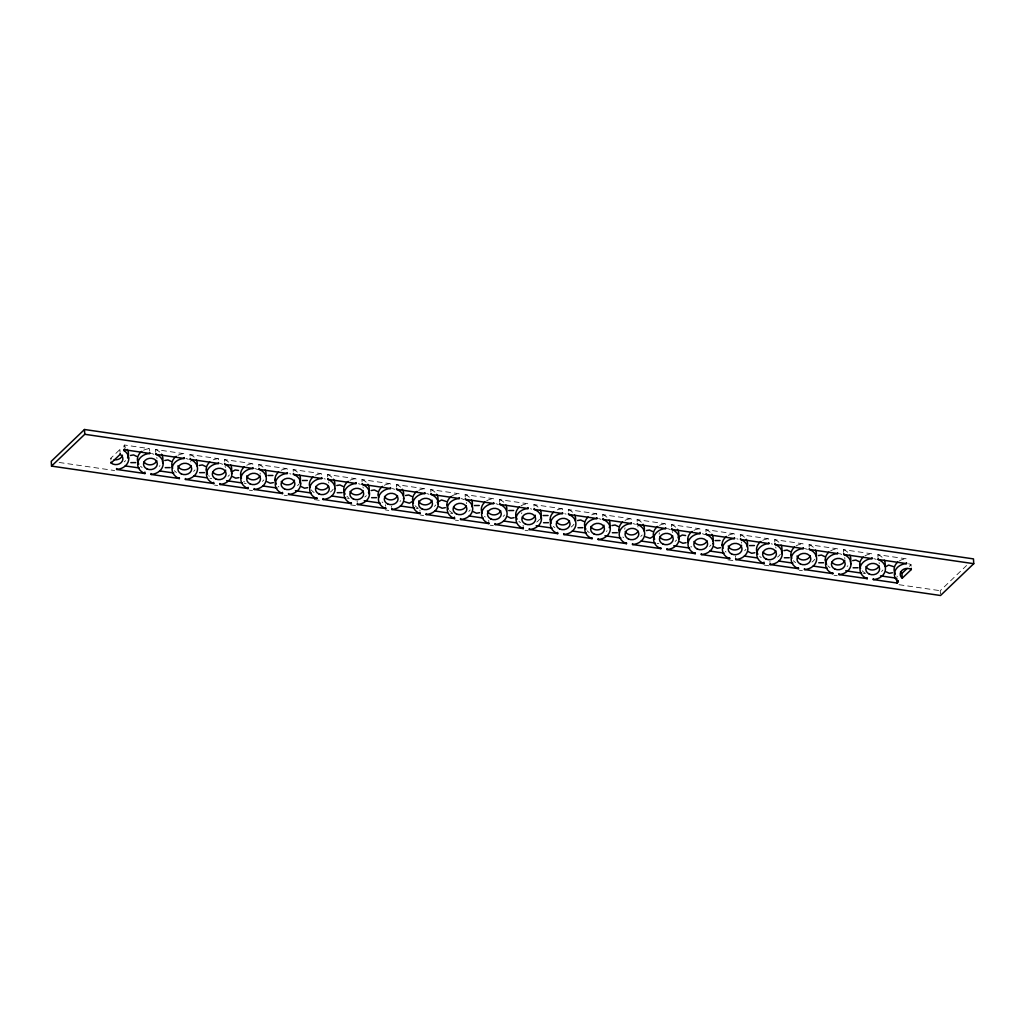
<?xml version="1.0" encoding="UTF-8"?>
<svg xmlns="http://www.w3.org/2000/svg" width="1025" height="1025" viewBox="0 0 1025 1025"><rect width="100%" height="100%" fill="white"/><g stroke="black" fill="none" stroke-linecap="round" stroke-linejoin="round"><path stroke-width="0.75" stroke-dasharray="5 3.75" d="M110.931 460.02L110.815 458.226L119.899 449.539A6.893 5.676 -3.4 0 1 121.744 451.256M123.846 447.028L124.602 445.029L149.547 448.668L149.688 451.064M909.329 566.351L911.033 564.724A6.893 5.676 -3.4 0 0 908.176 563.699M940.425 593.898L940.233 590.707L966.588 565.48M155.723 452.23L155.569 449.539L183.949 453.678L184.09 456.061M190.048 456.048L189.958 454.549L218.338 458.675L218.504 461.378M224.462 461.352L224.36 459.559L252.739 463.684L252.893 466.375M258.851 466.362L258.748 464.556L287.128 468.694L287.218 470.193M293.252 471.359L293.15 469.565L321.53 473.704L321.619 475.19M327.667 476.663L327.539 474.575L355.918 478.701L356.021 480.494M362.056 481.673L361.94 479.585L390.32 483.71L390.423 485.504M396.47 486.977L396.329 484.582L424.709 488.72L424.837 490.808M430.872 491.987L430.718 489.591L459.097 493.73L459.226 495.818M465.26 496.997L465.119 494.601L493.499 498.727L493.627 500.828M499.675 502.301L499.508 499.611L527.888 503.736L528.042 506.132M533.999 506.107L533.91 504.607L562.289 508.746L562.43 511.142M568.388 511.116L568.298 509.617L596.678 513.756L596.845 516.446M602.803 516.421L602.7 514.627L631.08 518.752L631.233 521.456M637.204 521.43L637.089 519.637L665.468 523.762L665.558 525.261M671.606 526.735L671.49 524.633L699.87 528.772L699.973 530.566M706.007 531.744L705.879 529.643L734.259 533.782L734.374 535.575M740.396 536.741L740.281 534.653L768.66 538.778L768.763 540.572M774.81 542.046L774.669 539.663L803.049 543.788L803.177 545.889M809.212 547.055L809.071 544.659L837.451 548.798L837.566 550.886M843.626 552.36L843.46 549.669L871.839 553.808L871.98 556.191M878.015 557.369L877.861 554.679L906.241 558.804L906.382 561.2M209.946 478.265L211.714 478.521M244.334 483.275L246.115 483.531M347.526 498.291L349.294 498.547M416.304 508.298L418.085 508.567M450.705 513.307L452.473 513.563M657.076 543.352L658.844 543.609M863.447 573.385L865.215 573.641M59.168 462.467L114.633 470.539M214.468 485.068L217.633 485.53M249.331 490.142L252.496 490.603M284.194 495.216L287.359 495.677M314.303 499.598L322.222 500.751M350.742 504.902L355.496 505.594M385.605 509.976L388.782 510.437M420.468 515.05L423.632 515.511M455.331 520.136L458.495 520.597M490.193 525.21L493.358 525.671M525.056 530.284L528.221 530.745M727.891 559.804L734.233 560.726M764.33 565.108L769.083 565.8M799.192 570.182L802.37 570.643M834.055 575.256L837.233 575.717M899.027 584.711L940.233 590.707M911.033 564.724L911.123 566.223M769.903 561.252L769.98 562.456M735.502 555.947L735.591 557.446M523.134 525.338L523.198 526.53M488.733 520.328L488.81 521.52M419.93 510.014L419.994 511.219M391.563 506.183L391.64 507.375M385.515 504.71L385.605 506.209M357.148 500.879L357.238 502.378M124.602 445.029L124.73 447.131M119.899 449.539L120.053 452.23M400.737 500.7A12.761 10.506 -3.4 0 1 400.006 501.379M382.876 502.532A12.761 10.506 -3.4 0 1 382.082 501.968M384.362 485.299A12.761 10.506 -3.4 0 1 390.32 483.71M396.329 484.582A12.761 10.506 -3.4 0 1 401.749 488.477M435.792 504.979A12.761 10.506 -3.4 0 1 434.408 506.388M418.11 508.028A12.761 10.506 -3.4 0 1 415.048 505.671M418.764 490.309A12.761 10.506 -3.4 0 1 424.709 488.72M430.718 489.591A12.761 10.506 -3.4 0 1 436.15 493.473M470.18 509.976A12.761 10.506 -3.4 0 1 468.797 511.398M452.499 513.038A12.761 10.506 -3.4 0 1 449.45 510.681M452.243 495.818A12.761 10.506 -3.4 0 1 459.097 493.73M465.119 494.601A12.761 10.506 -3.4 0 1 470.539 498.483M111.328 458.598A6.893 5.676 -3.4 0 1 110.815 458.226M539.547 519.239A12.761 10.506 -3.4 0 1 536.78 522.045M520.457 522.558A12.761 10.506 -3.4 0 1 518.919 521.366M521.033 505.838A12.761 10.506 -3.4 0 1 527.888 503.736M533.91 504.607A12.761 10.506 -3.4 0 1 538.035 507.08M573.936 524.236A12.761 10.506 -3.4 0 1 571.181 527.042M554.858 527.555A12.761 10.506 -3.4 0 1 553.308 526.376M557.293 509.886A12.761 10.506 -3.4 0 1 562.289 508.746M568.298 509.617A12.761 10.506 -3.4 0 1 573.116 512.769M897.452 576.614A12.761 10.506 -3.4 0 1 896.862 576.063M899.297 560.957A12.761 10.506 -3.4 0 1 906.241 558.804M882.922 570.054A12.761 10.506 -3.4 0 1 881.538 571.476M865.241 573.116A12.761 10.506 -3.4 0 1 862.179 570.746M864.972 555.896A12.761 10.506 -3.4 0 1 871.839 553.808M877.861 554.679A12.761 10.506 -3.4 0 1 883.281 558.561M504.582 514.986A12.761 10.506 -3.4 0 1 503.185 516.395M485.273 516.984A12.761 10.506 -3.4 0 1 484.53 516.357M486.632 500.828A12.761 10.506 -3.4 0 1 493.499 498.727M499.508 499.611A12.761 10.506 -3.4 0 1 504.928 503.493M676.551 540.021A12.761 10.506 -3.4 0 1 675.168 541.431M659.523 525.351A12.761 10.506 -3.4 0 1 665.468 523.762M671.49 524.633A12.761 10.506 -3.4 0 1 676.295 527.785M710.94 545.031A12.761 10.506 -3.4 0 1 709.556 546.44M691.632 547.03A12.761 10.506 -3.4 0 1 690.888 546.402M693.912 530.361A12.761 10.506 -3.4 0 1 699.87 528.772M705.879 529.643A12.761 10.506 -3.4 0 1 710.684 532.795M780.307 554.282A12.761 10.506 -3.4 0 1 777.552 557.087M761.229 557.6A12.761 10.506 -3.4 0 1 759.679 556.408M762.702 540.367A12.761 10.506 -3.4 0 1 768.66 538.778M774.669 539.663A12.761 10.506 -3.4 0 1 780.089 543.545M745.918 549.272A12.761 10.506 -3.4 0 1 744.688 550.758M726.033 552.027A12.761 10.506 -3.4 0 1 725.29 551.412M728.314 535.357A12.761 10.506 -3.4 0 1 734.259 533.782M740.281 534.653A12.761 10.506 -3.4 0 1 745.085 537.805M814.708 559.291A12.761 10.506 -3.4 0 1 811.941 562.097M795.618 562.61A12.761 10.506 -3.4 0 1 793.388 560.739M796.182 545.889A12.761 10.506 -3.4 0 1 803.049 543.788M809.071 544.659A12.761 10.506 -3.4 0 1 814.491 548.554M847.867 565.774A12.761 10.506 -3.4 0 1 847.137 566.466M830.007 567.607A12.761 10.506 -3.4 0 1 827.79 565.749M830.583 550.899A12.761 10.506 -3.4 0 1 837.451 548.798M843.46 549.669A12.761 10.506 -3.4 0 1 848.879 553.551M607.107 530.732A12.761 10.506 -3.4 0 1 606.377 531.424M589.247 532.564A12.761 10.506 -3.4 0 1 587.03 530.694M591.694 514.896A12.761 10.506 -3.4 0 1 596.678 513.756M602.7 514.627A12.761 10.506 -3.4 0 1 607.505 517.779M642.163 535.012A12.761 10.506 -3.4 0 1 640.766 536.421M623.648 537.574A12.761 10.506 -3.4 0 1 622.854 537.01M625.122 520.341A12.761 10.506 -3.4 0 1 631.08 518.752M637.089 519.637A12.761 10.506 -3.4 0 1 641.893 522.788M195.019 469.924A12.761 10.506 -3.4 0 1 193.635 471.346M176.505 472.487A12.761 10.506 -3.4 0 1 174.288 470.629M177.991 455.254A12.761 10.506 -3.4 0 1 183.949 453.678M189.958 454.549A12.761 10.506 -3.4 0 1 194.763 457.701M229.421 474.934A12.761 10.506 -3.4 0 1 228.037 476.343M209.369 476.317A12.761 10.506 -3.4 0 1 208.677 475.626M213.341 459.815A12.761 10.506 -3.4 0 1 218.338 458.675M224.36 459.559A12.761 10.506 -3.4 0 1 229.164 462.711M263.809 479.943A12.761 10.506 -3.4 0 1 262.426 481.353M244.501 481.942A12.761 10.506 -3.4 0 1 243.758 481.314M246.782 465.273A12.761 10.506 -3.4 0 1 252.739 463.684M258.748 464.556A12.761 10.506 -3.4 0 1 263.553 467.708M298.775 484.184A12.761 10.506 -3.4 0 1 297.558 485.671M278.903 486.952A12.761 10.506 -3.4 0 1 278.159 486.324M281.183 470.283A12.761 10.506 -3.4 0 1 287.128 468.694M293.15 469.565A12.761 10.506 -3.4 0 1 297.955 472.717M159.977 465.645A12.761 10.506 -3.4 0 1 159.247 466.337M142.116 467.477A12.761 10.506 -3.4 0 1 140.579 466.298M143.602 450.257A12.761 10.506 -3.4 0 1 149.547 448.668M155.569 449.539A12.761 10.506 -3.4 0 1 159.682 452.012M125.575 460.648A12.761 10.506 -3.4 0 1 124.217 461.839M123.769 445.837A12.761 10.506 -3.4 0 1 125.729 447.425M333.176 489.194A12.761 10.506 -3.4 0 1 330.422 492M314.086 492.512A12.761 10.506 -3.4 0 1 311.254 489.912M315.572 475.28A12.761 10.506 -3.4 0 1 321.53 473.704M327.539 474.575A12.761 10.506 -3.4 0 1 332.343 477.727M366.348 495.69A12.761 10.506 -3.4 0 1 364.81 497.01M348.487 497.522A12.761 10.506 -3.4 0 1 346.95 496.331M349.973 480.289A12.761 10.506 -3.4 0 1 355.918 478.701M361.94 479.585A12.761 10.506 -3.4 0 1 366.745 482.737M151.482 453.562A6.893 5.676 -3.4 0 1 153.878 454.318M156.761 457.458A6.893 5.676 -3.4 0 1 157.004 458.559M185.884 458.559A6.893 5.676 -3.4 0 1 188.267 459.315M190.624 461.404A6.893 5.676 -3.4 0 1 190.919 461.916M289.665 473.691A6.893 5.676 -3.4 0 1 290.869 474.075M254.661 468.579A6.893 5.676 -3.4 0 1 257.621 469.655M260.094 473.025A6.893 5.676 -3.4 0 1 260.209 474.127M220.272 463.569A6.893 5.676 -3.4 0 1 222.668 464.325M225.026 466.401A6.893 5.676 -3.4 0 1 225.551 467.477M392.242 488.605A6.893 5.676 -3.4 0 1 394.638 489.361M358.455 483.71A6.893 5.676 -3.4 0 1 360.249 484.351M362.901 486.952A6.893 5.676 -3.4 0 1 363.286 488.054M324.054 478.701A6.893 5.676 -3.4 0 1 325.271 479.072M328.5 481.942A6.893 5.676 -3.4 0 1 328.884 483.044M496.036 503.736A6.893 5.676 -3.4 0 1 498.381 504.697M461.032 498.611A6.893 5.676 -3.4 0 1 463.992 499.688M466.311 502.519A6.893 5.676 -3.4 0 1 466.554 503.621M426.643 493.614A6.893 5.676 -3.4 0 1 429.039 494.37M598.613 518.637A6.893 5.676 -3.4 0 1 601.009 519.393M564.826 513.743A6.893 5.676 -3.4 0 1 566.031 514.127M521.623 513.743A6.893 5.676 -3.4 0 1 521.866 512.743M530.425 508.746A6.893 5.676 -3.4 0 1 531.629 509.118M702.407 533.769A6.893 5.676 -3.4 0 1 704.752 534.743M659.165 534.307A6.893 5.676 -3.4 0 1 659.447 532.769M667.403 528.657A6.893 5.676 -3.4 0 1 670.363 529.733M672.157 531.488A6.893 5.676 -3.4 0 1 672.682 532.552M624.763 529.297A6.893 5.676 -3.4 0 1 625.045 527.76M633.014 523.647A6.893 5.676 -3.4 0 1 635.398 524.403M637.755 526.478A6.893 5.676 -3.4 0 1 638.062 527.004M804.369 548.618A6.893 5.676 -3.4 0 1 807.38 549.438M771.197 543.788A6.893 5.676 -3.4 0 1 772.402 544.16M775.63 547.03A6.893 5.676 -3.4 0 1 776.015 548.132M736.796 538.778A6.893 5.676 -3.4 0 1 738 539.15M741.242 542.02A6.893 5.676 -3.4 0 1 741.626 543.122M873.774 558.689A6.893 5.676 -3.4 0 1 876.17 559.445M879.053 562.597A6.893 5.676 -3.4 0 1 879.296 563.699M839.385 553.692A6.893 5.676 -3.4 0 1 841.768 554.448M844.651 557.587A6.893 5.676 -3.4 0 1 844.895 558.689"/><path stroke-width="1.5" d="M206.512 470.129L206.473 469.783M300.363 483.915L300.453 483.211M344.093 490.155L344.195 489.912M369.308 492.961L369.051 493.563L369.231 492.897M378.443 495.28L378.417 494.691M403.478 498.906L403.632 497.907M437.867 503.916L437.893 503.198M516.023 515.306L516.216 514.627M541.059 518.932L541.213 517.933M653.604 535.332L653.796 534.653M678.64 538.958L678.793 537.958M713.028 543.967L713.054 543.25M781.96 553.769L781.832 553.308M791.185 555.358L791.377 554.679M850.609 563.993L850.788 563.583M860.129 564.403L860.065 565.044L860.065 564.339M275.353 479.226L275.418 479.264M334.701 488.566L334.675 488.412M412.934 499.252L412.78 500.251M162.873 463.223L162.847 463.403M231.714 473.178L231.509 473.87M309.653 484.889L309.653 484.569M447.233 504.966L447.233 504.595M240.952 474.229L241.003 474.947M275.277 480.238L275.456 479.572M481.622 510.002L481.827 509.617M516.062 515.229L516.075 514.576M619.202 530.028L619.408 529.618M653.63 535.255L653.655 534.602M688.018 540.29L688.082 539.304M791.21 555.281L791.223 554.627M825.599 560.316L825.663 559.33M369.243 493.23L369.09 493.896L369.167 493.089M137.85 459.738L137.773 459.2M550.463 519.585L550.502 519.278M128.522 458.213L128.471 457.855M722.433 544.634L722.33 545.313M860.103 564.762L859.988 565.352M678.588 538.663L678.858 538.01M688.018 539.509L687.929 540.303M722.407 544.8L722.407 545.326M825.509 560.329L825.599 559.535M584.942 525.005L584.827 525.3M84.486 429.501L51.25 461.314L51.532 466.106L940.514 595.499L973.75 563.686L973.468 558.894L84.486 429.501L84.767 434.292L51.532 466.106M111.059 462.108L111.11 463.018L120.181 454.331L120.13 453.434M116.555 468.528L116.607 469.424A12.761 10.506 -3.4 0 0 128.138 461.993A12.761 10.506 -3.4 0 0 124.051 450.616L124.832 448.924M911.251 568.311L911.315 569.516L902.243 578.202L901.949 573.411L907.061 568.529M873.236 578.664L873.287 579.561L897.183 583.046L898.297 580.714M232.342 471.538L235.148 469.963L238.505 470.462M412.153 501.635L409.347 503.198L404.632 501.738M438.713 501.571L441.519 499.995L446.234 501.456M652.912 536.677L650.106 538.253L645.404 536.78M679.473 536.613L682.278 535.037L685.635 535.537M885.843 566.658L888.649 565.082L893.364 566.543M130.393 455.472L133.558 454.933L136.671 456.407M135.761 462.608L130.828 462.647M164.782 460.481L167.959 459.93L171.073 461.404M170.163 467.618L165.23 467.656M199.183 465.491L202.348 464.94L205.461 466.413M204.552 472.627L199.619 472.666M238.953 477.637L235.776 478.175L232.662 476.702M267.973 475.498L272.893 475.472M273.342 482.634L270.177 483.185L267.064 481.712M302.362 480.507L307.295 480.469M307.743 487.644L304.566 488.195L301.452 486.721M336.764 485.517L339.928 484.966L343.042 486.439M342.132 492.653L337.199 492.692M371.153 490.527L374.33 489.976L377.443 491.449M376.521 497.663L371.601 497.702M405.554 495.523L408.719 494.985L411.832 496.459M445.311 507.67L442.147 508.221L439.033 506.747M474.344 505.543L479.264 505.504M479.713 512.679L476.535 513.23L473.422 511.757M508.733 510.553L513.666 510.514M514.102 517.689L510.937 518.227L507.823 516.754M543.122 515.549L548.055 515.511M548.503 522.686L543.57 522.724M577.523 520.559L580.688 520.008L583.802 521.482M582.892 527.696L577.972 527.734M611.912 525.569L615.09 525.018L618.203 526.491M617.293 532.705L612.361 532.744M646.314 530.578L649.478 530.028L652.592 531.501M686.084 542.712L682.906 543.263L679.793 541.789M715.104 540.585L720.037 540.547M720.473 547.722L717.308 548.273L714.194 546.799M749.493 545.595L754.426 545.556M754.874 552.731L751.697 553.282L748.583 551.809M783.894 550.604L787.059 550.053L790.173 551.527M789.263 557.741L784.343 557.779M818.283 555.601L821.461 555.063L824.574 556.537M823.664 562.738L818.732 562.776M852.685 560.611L855.849 560.06L858.963 561.533M858.053 567.748L853.12 567.786M892.455 572.757L889.277 573.308L886.164 571.835M84.767 434.292L973.75 563.686M124.883 449.821L149.829 453.46L149.778 452.55M155.8 453.434L155.851 454.331L184.231 458.457L184.18 457.56M190.189 458.444L190.24 459.341L218.62 463.467L218.568 462.57M224.59 463.441L224.642 464.338L253.021 468.476L252.97 467.579M258.979 468.451L259.03 469.347L287.41 473.473L287.359 472.576M293.381 473.46L293.432 474.357L321.812 478.483L321.76 477.586M327.769 478.47L327.821 479.367L356.2 483.493L356.149 482.596M362.171 483.467L362.222 484.364L390.602 488.502L390.551 487.605M396.56 488.477L396.611 489.373L424.991 493.499L424.939 492.602M430.948 493.486L431.012 494.383L459.392 498.509L459.341 497.612M465.35 498.496L465.401 499.393L493.781 503.518L493.73 502.622M499.739 503.493L499.803 504.39L528.183 508.528L528.118 507.631M534.14 508.502L534.192 509.399L562.571 513.525L562.52 512.628M568.529 513.512L568.593 514.409L596.973 518.535L596.909 517.638M602.931 518.522L602.982 519.419L631.362 523.544L631.31 522.648M637.319 523.519L637.383 524.416L665.763 528.554L665.699 527.657M671.721 528.528L671.772 529.425L700.152 533.551L700.075 532.359M706.11 533.538L706.161 534.435L734.541 538.561L734.489 537.664M740.511 538.535L740.562 539.445L768.942 543.57L768.891 542.673M774.9 543.545L774.951 544.442L803.331 548.58L803.28 547.683M809.302 548.554L809.353 549.451L837.733 553.577L837.681 552.68M843.69 553.564L843.742 554.461L872.121 558.587L872.07 557.69M878.092 558.561L878.143 559.471L906.523 563.596L906.472 562.699M125.191 465.927L139.374 467.989M159.58 470.936L173.776 472.999M193.981 475.946L206.397 477.752M226.602 480.687L242.566 483.018M262.772 485.952L276.955 488.015M295.392 490.706L311.357 493.025M331.562 495.972L345.745 498.035M364.183 500.713L380.147 503.044M400.352 505.978L414.536 508.041M434.741 510.988L447.156 512.795M469.13 515.998L483.326 518.061M503.531 520.995L515.947 522.801M536.152 525.748L552.116 528.067M572.322 531.014L586.505 533.077M604.942 535.755L620.907 538.087M641.112 541.021L655.295 543.083M673.733 545.774L689.697 548.093M709.902 551.04L724.086 553.103M744.291 556.05L756.706 557.856M778.692 561.047L792.876 563.109M813.081 566.056L827.277 568.119M845.702 570.81L861.666 573.129M880.475 575.871L896.901 578.254M116.607 469.424L144.986 473.55L144.897 472.064M150.944 473.537L150.995 474.434L179.375 478.56L179.324 477.663M185.346 478.534L185.397 479.431L213.777 483.569L213.7 482.365M219.734 483.544L219.786 484.441L248.165 488.579L248.101 487.375M254.123 488.553L254.187 489.45L282.567 493.576L282.49 492.384M288.525 493.563L288.576 494.46L316.956 498.586L316.904 497.689M322.913 498.56L322.978 499.457L351.357 503.595L351.293 502.698M357.315 503.57L357.366 504.467L385.746 508.605L385.695 507.708M391.704 508.579L391.768 509.476L420.148 513.602L420.083 512.705M426.105 513.589L426.157 514.486L454.536 518.612L454.447 517.113M460.494 518.586L460.545 519.483L488.925 523.621L488.874 522.724M494.896 523.596L494.947 524.493L523.327 528.631L523.275 527.734M529.284 528.605L529.336 529.502L557.715 533.628L557.651 532.436M563.686 533.615L563.737 534.512L592.117 538.637L592.066 537.741M598.075 538.612L598.126 539.509L626.506 543.647L626.454 542.75M632.476 543.622L632.528 544.518L660.907 548.657L660.856 547.76M666.865 548.631L666.916 549.528L695.296 553.654L695.245 552.757M701.267 553.641L701.318 554.538L729.697 558.663L729.646 557.767M735.655 558.638L735.707 559.535L764.086 563.673L763.997 562.174M770.057 563.648L770.108 564.544L798.488 568.683L798.437 567.786M804.446 568.657L804.497 569.554L832.877 573.68L832.825 572.783M838.847 573.667L838.898 574.564L867.278 578.689L867.227 577.793M896.99 579.753L897.183 583.046M123.987 449.424L124.051 450.616M902.243 578.202A6.893 5.676 -3.4 0 1 901.923 570.438A6.893 5.676 -3.4 0 1 911.315 569.516M901.949 573.411A6.893 5.676 -3.4 0 1 900.539 571.758M431.012 494.383A12.761 10.506 -3.4 0 1 438.085 505.812A12.761 10.506 -3.4 0 1 426.157 514.486M420.148 513.602A12.761 10.506 -3.4 0 1 413.062 502.173A12.761 10.506 -3.4 0 1 424.991 493.499M396.611 489.373A12.761 10.506 -3.4 0 1 403.683 500.802A12.761 10.506 -3.4 0 1 391.768 509.476M385.746 508.605A12.761 10.506 -3.4 0 1 378.673 497.163A12.761 10.506 -3.4 0 1 390.602 488.502M402.287 489.258A12.761 10.506 -3.4 0 1 403.402 496.023M378.686 497.484A12.761 10.506 -3.4 0 1 382.581 486.388M436.676 494.255A12.761 10.506 -3.4 0 1 437.252 502.634M413.447 503.339A12.761 10.506 -3.4 0 1 416.983 491.398M465.401 499.393A12.761 10.506 -3.4 0 1 472.474 510.822A12.761 10.506 -3.4 0 1 460.545 519.483M454.536 518.612A12.761 10.506 -3.4 0 1 447.464 507.183A12.761 10.506 -3.4 0 1 459.392 498.509M471.526 500.085A12.761 10.506 -3.4 0 1 471.961 506.837M448.297 509.156A12.761 10.506 -3.4 0 1 451.372 496.395M120.181 454.331A6.893 5.676 -3.4 0 1 121.206 462.583A6.893 5.676 -3.4 0 1 111.11 463.018M122.487 455.177A6.893 5.676 -3.4 0 1 114.185 459.713M568.593 514.409A12.761 10.506 -3.4 0 1 575.666 525.838A12.761 10.506 -3.4 0 1 563.737 534.512M557.715 533.628A12.761 10.506 -3.4 0 1 550.643 522.199A12.761 10.506 -3.4 0 1 562.571 513.525M534.192 509.399A12.761 10.506 -3.4 0 1 541.264 520.828A12.761 10.506 -3.4 0 1 529.336 529.502M523.327 528.631A12.761 10.506 -3.4 0 1 516.254 517.189A12.761 10.506 -3.4 0 1 528.183 508.528M540.316 510.091A12.761 10.506 -3.4 0 1 540.752 516.843M517.087 519.175A12.761 10.506 -3.4 0 1 519.368 507.042M574.717 515.101A12.761 10.506 -3.4 0 1 575.371 521.059M551.027 523.365A12.761 10.506 -3.4 0 1 553.756 512.052M898.361 581.905A12.761 10.506 -3.4 0 1 895.145 570.669A12.761 10.506 -3.4 0 1 906.523 563.596M895.363 574.141A12.761 10.506 -3.4 0 1 897.836 562.007M878.143 559.471A12.761 10.506 -3.4 0 1 885.216 570.899A12.761 10.506 -3.4 0 1 873.287 579.561M867.278 578.689A12.761 10.506 -3.4 0 1 860.206 567.261A12.761 10.506 -3.4 0 1 872.121 558.587M884.267 560.163A12.761 10.506 -3.4 0 1 884.934 566.107M860.577 568.427A12.761 10.506 -3.4 0 1 863.306 557.113M499.803 504.39A12.761 10.506 -3.4 0 1 506.875 515.831A12.761 10.506 -3.4 0 1 494.947 524.493M488.925 523.621A12.761 10.506 -3.4 0 1 481.852 512.18A12.761 10.506 -3.4 0 1 493.781 503.518M505.927 505.094A12.761 10.506 -3.4 0 1 506.593 511.039M482.237 513.346A12.761 10.506 -3.4 0 1 484.966 502.032M706.161 534.435A12.761 10.506 -3.4 0 1 713.246 545.864A12.761 10.506 -3.4 0 1 701.318 554.538M695.296 553.654A12.761 10.506 -3.4 0 1 688.223 542.225A12.761 10.506 -3.4 0 1 700.152 533.551M671.772 529.425A12.761 10.506 -3.4 0 1 678.845 540.854A12.761 10.506 -3.4 0 1 666.916 549.528M660.907 548.657A12.761 10.506 -3.4 0 1 653.835 537.215A12.761 10.506 -3.4 0 1 665.763 528.554M677.448 529.31A12.761 10.506 -3.4 0 1 678.012 537.677M654.668 539.201A12.761 10.506 -3.4 0 1 657.743 526.44M711.837 534.307A12.761 10.506 -3.4 0 1 712.952 541.085M688.249 542.545A12.761 10.506 -3.4 0 1 692.144 531.45M740.562 539.445A12.761 10.506 -3.4 0 1 747.635 550.873A12.761 10.506 -3.4 0 1 735.707 559.535M729.697 558.663A12.761 10.506 -3.4 0 1 722.625 547.235A12.761 10.506 -3.4 0 1 734.541 538.561M774.951 544.442A12.761 10.506 -3.4 0 1 782.024 555.883A12.761 10.506 -3.4 0 1 770.108 564.544M764.086 563.673A12.761 10.506 -3.4 0 1 757.014 552.232A12.761 10.506 -3.4 0 1 768.942 543.57M781.076 545.146A12.761 10.506 -3.4 0 1 781.511 551.898M757.847 554.217A12.761 10.506 -3.4 0 1 760.934 541.456M746.238 539.317A12.761 10.506 -3.4 0 1 747.123 546.889M722.997 548.401A12.761 10.506 -3.4 0 1 726.533 536.447M843.742 554.461A12.761 10.506 -3.4 0 1 850.814 565.89A12.761 10.506 -3.4 0 1 838.898 574.564M832.877 573.68A12.761 10.506 -3.4 0 1 825.804 562.251A12.761 10.506 -3.4 0 1 837.733 553.577M809.353 549.451A12.761 10.506 -3.4 0 1 816.425 560.88A12.761 10.506 -3.4 0 1 804.497 569.554M798.488 568.683A12.761 10.506 -3.4 0 1 791.415 557.241A12.761 10.506 -3.4 0 1 803.331 548.58M815.477 550.143A12.761 10.506 -3.4 0 1 816.143 556.101M791.787 558.407A12.761 10.506 -3.4 0 1 794.516 547.094M849.866 555.153A12.761 10.506 -3.4 0 1 850.302 561.905M826.637 564.237A12.761 10.506 -3.4 0 1 828.918 552.103M637.383 524.416A12.761 10.506 -3.4 0 1 644.456 535.857A12.761 10.506 -3.4 0 1 632.528 544.518M626.506 543.647A12.761 10.506 -3.4 0 1 619.433 532.206A12.761 10.506 -3.4 0 1 631.362 523.544M602.982 519.419A12.761 10.506 -3.4 0 1 610.054 530.847A12.761 10.506 -3.4 0 1 598.126 539.509M592.117 538.637A12.761 10.506 -3.4 0 1 585.044 527.209A12.761 10.506 -3.4 0 1 596.973 518.535M609.106 520.111A12.761 10.506 -3.4 0 1 609.222 527.67M585.877 529.182A12.761 10.506 -3.4 0 1 588.158 517.061M643.047 524.3A12.761 10.506 -3.4 0 1 644.161 531.065M619.459 532.526A12.761 10.506 -3.4 0 1 622.547 522.058M224.642 464.338A12.761 10.506 -3.4 0 1 231.714 475.779A12.761 10.506 -3.4 0 1 219.786 484.441M213.777 483.569A12.761 10.506 -3.4 0 1 206.704 472.141A12.761 10.506 -3.4 0 1 218.62 463.467M190.24 459.341A12.761 10.506 -3.4 0 1 197.312 470.77A12.761 10.506 -3.4 0 1 185.397 479.431M179.375 478.56A12.761 10.506 -3.4 0 1 172.302 467.131A12.761 10.506 -3.4 0 1 184.231 458.457M196.364 460.033A12.761 10.506 -3.4 0 1 197.031 465.978M172.687 468.297A12.761 10.506 -3.4 0 1 176.223 456.343M230.766 465.042A12.761 10.506 -3.4 0 1 231.202 471.795M207.537 474.114A12.761 10.506 -3.4 0 1 209.805 461.993M293.432 474.357A12.761 10.506 -3.4 0 1 300.504 485.786A12.761 10.506 -3.4 0 1 288.576 494.46M282.567 493.576A12.761 10.506 -3.4 0 1 275.494 482.147A12.761 10.506 -3.4 0 1 287.41 473.473M259.03 469.347A12.761 10.506 -3.4 0 1 266.103 480.776A12.761 10.506 -3.4 0 1 254.187 489.45M248.165 488.579A12.761 10.506 -3.4 0 1 241.093 477.137A12.761 10.506 -3.4 0 1 253.021 468.476M265.155 470.039A12.761 10.506 -3.4 0 1 265.821 475.997M241.477 478.303A12.761 10.506 -3.4 0 1 244.206 466.99M299.556 475.049A12.761 10.506 -3.4 0 1 299.672 482.608M276.327 484.133A12.761 10.506 -3.4 0 1 278.595 472M155.851 454.331A12.761 10.506 -3.4 0 1 162.924 465.76A12.761 10.506 -3.4 0 1 150.995 474.434M144.986 473.55A12.761 10.506 -3.4 0 1 137.914 462.121A12.761 10.506 -3.4 0 1 149.829 453.46M161.527 454.203A12.761 10.506 -3.4 0 1 162.411 461.775M138.747 464.107A12.761 10.506 -3.4 0 1 141.822 451.346M127.267 449.437A12.761 10.506 -3.4 0 1 127.536 457.919M327.821 479.367A12.761 10.506 -3.4 0 1 334.893 490.796A12.761 10.506 -3.4 0 1 322.978 499.457M316.956 498.586A12.761 10.506 -3.4 0 1 309.883 487.157A12.761 10.506 -3.4 0 1 321.812 478.483M333.497 479.239A12.761 10.506 -3.4 0 1 334.611 486.004M309.896 487.477A12.761 10.506 -3.4 0 1 312.997 477.009M362.222 484.364A12.761 10.506 -3.4 0 1 369.295 495.805A12.761 10.506 -3.4 0 1 357.366 504.467M351.357 503.595A12.761 10.506 -3.4 0 1 344.272 492.167A12.761 10.506 -3.4 0 1 356.2 483.493M367.885 484.248A12.761 10.506 -3.4 0 1 368.462 492.615M345.105 494.14A12.761 10.506 -3.4 0 1 348.192 481.378M156.748 460.635A6.893 5.676 -3.4 0 1 150.816 464.799A6.893 5.676 -3.4 0 1 144.038 461.916M191.137 465.645A6.893 5.676 -3.4 0 1 184.5 469.847A6.893 5.676 -3.4 0 1 177.902 465.863M294.47 480.161A6.893 5.676 -3.4 0 1 288.345 484.825A6.893 5.676 -3.4 0 1 281.311 481.417M259.927 475.651A6.893 5.676 -3.4 0 1 253.29 479.854A6.893 5.676 -3.4 0 1 246.692 475.869M225.679 470.155A6.893 5.676 -3.4 0 1 219.914 474.767A6.893 5.676 -3.4 0 1 212.828 471.936M397.508 495.677A6.893 5.676 -3.4 0 1 391.217 499.867A6.893 5.676 -3.4 0 1 384.503 496.433M363.106 490.68A6.893 5.676 -3.4 0 1 356.828 494.857A6.893 5.676 -3.4 0 1 350.102 491.436M328.512 486.17A6.893 5.676 -3.4 0 1 322.106 489.873A6.893 5.676 -3.4 0 1 315.713 486.427M500.687 510.706A6.893 5.676 -3.4 0 1 494.05 514.896A6.893 5.676 -3.4 0 1 487.452 510.911M466.298 505.697A6.893 5.676 -3.4 0 1 460.366 509.848A6.893 5.676 -3.4 0 1 453.588 506.978M432.05 500.187A6.893 5.676 -3.4 0 1 425.58 504.877A6.893 5.676 -3.4 0 1 418.661 500.905M604.02 525.223A6.893 5.676 -3.4 0 1 597.895 529.887A6.893 5.676 -3.4 0 1 590.861 526.478M569.477 520.713A6.893 5.676 -3.4 0 1 563.199 524.903A6.893 5.676 -3.4 0 1 556.472 521.469M535.229 515.203A6.893 5.676 -3.4 0 1 529.464 519.829A6.893 5.676 -3.4 0 1 522.378 516.984M707.058 540.739A6.893 5.676 -3.4 0 1 700.78 544.928A6.893 5.676 -3.4 0 1 694.053 541.495M672.669 535.729A6.893 5.676 -3.4 0 1 666.378 539.919A6.893 5.676 -3.4 0 1 659.652 536.485M638.062 531.232A6.893 5.676 -3.4 0 1 631.669 534.922A6.893 5.676 -3.4 0 1 625.263 531.488M810.25 555.755A6.893 5.676 -3.4 0 1 803.613 559.957A6.893 5.676 -3.4 0 1 797.014 555.973M775.848 550.758A6.893 5.676 -3.4 0 1 769.916 554.909A6.893 5.676 -3.4 0 1 763.138 552.039M741.6 545.249A6.893 5.676 -3.4 0 1 735.13 549.938A6.893 5.676 -3.4 0 1 728.224 545.966M879.04 565.774A6.893 5.676 -3.4 0 1 872.749 569.964A6.893 5.676 -3.4 0 1 866.022 566.53M844.792 560.265A6.893 5.676 -3.4 0 1 839.014 564.89A6.893 5.676 -3.4 0 1 831.928 562.046M146.882 468.886A6.893 5.676 -3.4 0 0 157.312 463.889A6.893 5.676 -3.4 0 0 147.049 459.046A6.893 5.676 -3.4 0 0 146.882 468.886M181.284 473.896A6.893 5.676 -3.4 0 0 191.701 468.899A6.893 5.676 -3.4 0 0 181.451 464.056A6.893 5.676 -3.4 0 0 181.284 473.896M284.463 488.912A6.893 5.676 -3.4 0 0 294.892 483.915A6.893 5.676 -3.4 0 0 284.63 479.072A6.893 5.676 -3.4 0 0 284.463 488.912M250.074 483.903A6.893 5.676 -3.4 0 0 260.491 478.906A6.893 5.676 -3.4 0 0 250.241 474.062A6.893 5.676 -3.4 0 0 250.074 483.903M215.673 478.906A6.893 5.676 -3.4 0 0 226.102 473.909A6.893 5.676 -3.4 0 0 215.839 469.066A6.893 5.676 -3.4 0 0 215.673 478.906M387.655 503.928A6.893 5.676 -3.4 0 0 398.072 498.932A6.893 5.676 -3.4 0 0 387.822 494.088A6.893 5.676 -3.4 0 0 387.655 503.928M353.253 498.932A6.893 5.676 -3.4 0 0 363.683 493.935A6.893 5.676 -3.4 0 0 353.42 489.092A6.893 5.676 -3.4 0 0 353.253 498.932M318.865 493.922A6.893 5.676 -3.4 0 0 329.281 488.925A6.893 5.676 -3.4 0 0 319.031 484.082A6.893 5.676 -3.4 0 0 318.865 493.922M490.834 518.957A6.893 5.676 -3.4 0 0 501.263 513.961A6.893 5.676 -3.4 0 0 491.001 509.118A6.893 5.676 -3.4 0 0 490.834 518.957M456.433 513.948A6.893 5.676 -3.4 0 0 466.862 508.951A6.893 5.676 -3.4 0 0 456.612 504.108A6.893 5.676 -3.4 0 0 456.433 513.948M422.044 508.938A6.893 5.676 -3.4 0 0 432.473 503.941A6.893 5.676 -3.4 0 0 422.21 499.098A6.893 5.676 -3.4 0 0 422.044 508.938M594.013 533.974A6.893 5.676 -3.4 0 0 604.442 528.977A6.893 5.676 -3.4 0 0 594.192 524.134A6.893 5.676 -3.4 0 0 594.013 533.974M559.624 528.964A6.893 5.676 -3.4 0 0 570.041 523.967A6.893 5.676 -3.4 0 0 559.791 519.124A6.893 5.676 -3.4 0 0 559.624 528.964M525.223 523.954A6.893 5.676 -3.4 0 0 535.652 518.957A6.893 5.676 -3.4 0 0 525.402 514.114A6.893 5.676 -3.4 0 0 525.223 523.954M697.205 548.99A6.893 5.676 -3.4 0 0 707.622 543.993A6.893 5.676 -3.4 0 0 697.372 539.15A6.893 5.676 -3.4 0 0 697.205 548.99M662.803 543.98A6.893 5.676 -3.4 0 0 673.233 538.983A6.893 5.676 -3.4 0 0 662.983 534.14A6.893 5.676 -3.4 0 0 662.803 543.98M628.415 538.983A6.893 5.676 -3.4 0 0 638.831 533.987A6.893 5.676 -3.4 0 0 628.581 529.143A6.893 5.676 -3.4 0 0 628.415 538.983M800.384 564.006A6.893 5.676 -3.4 0 0 810.813 559.009A6.893 5.676 -3.4 0 0 800.551 554.166A6.893 5.676 -3.4 0 0 800.384 564.006M765.995 559.009A6.893 5.676 -3.4 0 0 776.412 554.012A6.893 5.676 -3.4 0 0 766.162 549.169A6.893 5.676 -3.4 0 0 765.995 559.009M731.594 554A6.893 5.676 -3.4 0 0 742.023 549.003A6.893 5.676 -3.4 0 0 731.773 544.16A6.893 5.676 -3.4 0 0 731.594 554M869.174 574.026A6.893 5.676 -3.4 0 0 879.604 569.029A6.893 5.676 -3.4 0 0 869.341 564.186A6.893 5.676 -3.4 0 0 869.174 574.026M834.786 569.016A6.893 5.676 -3.4 0 0 845.202 564.019A6.893 5.676 -3.4 0 0 834.952 559.176A6.893 5.676 -3.4 0 0 834.786 569.016"/></g></svg>
